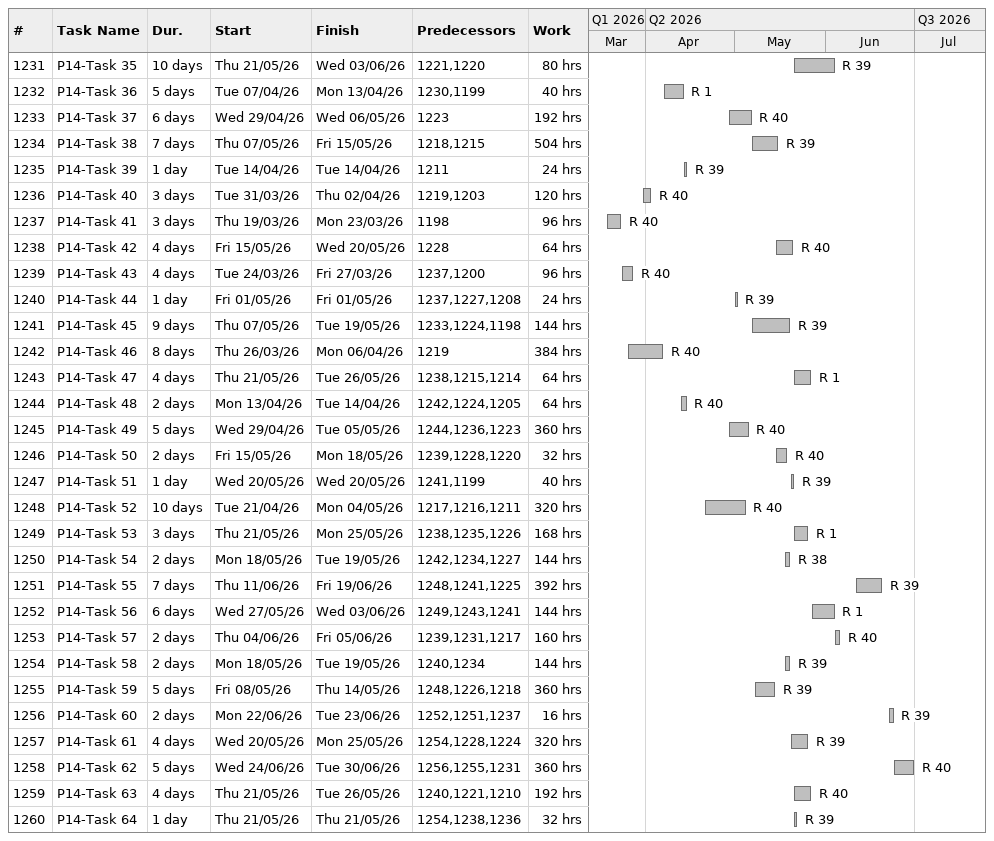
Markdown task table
| ID | Task | Duration | Start | Finish | Predecessors | Resources | Work (h) |
|---|---|---|---|---|---|---|---|
| 1231 | P14-Task 35 | 10d | 2026-05-21 | 2026-06-03 | 1221, 1220 | R 39 | 80 |
| 1232 | P14-Task 36 | 5d | 2026-04-07 | 2026-04-13 | 1230, 1199 | R 1 | 40 |
| 1233 | P14-Task 37 | 6d | 2026-04-29 | 2026-05-06 | 1223 | R 40 | 192 |
| 1234 | P14-Task 38 | 7d | 2026-05-07 | 2026-05-15 | 1218, 1215 | R 39 | 504 |
| 1235 | P14-Task 39 | 1d | 2026-04-14 | 2026-04-14 | 1211 | R 39 | 24 |
| 1236 | P14-Task 40 | 3d | 2026-03-31 | 2026-04-02 | 1219, 1203 | R 40 | 120 |
| 1237 | P14-Task 41 | 3d | 2026-03-19 | 2026-03-23 | 1198 | R 40 | 96 |
| 1238 | P14-Task 42 | 4d | 2026-05-15 | 2026-05-20 | 1228 | R 40 | 64 |
| 1239 | P14-Task 43 | 4d | 2026-03-24 | 2026-03-27 | 1237, 1200 | R 40 | 96 |
| 1240 | P14-Task 44 | 1d | 2026-05-01 | 2026-05-01 | 1237, 1227, 1208 | R 39 | 24 |
| 1241 | P14-Task 45 | 9d | 2026-05-07 | 2026-05-19 | 1233, 1224, 1198 | R 39 | 144 |
| 1242 | P14-Task 46 | 8d | 2026-03-26 | 2026-04-06 | 1219 | R 40 | 384 |
| 1243 | P14-Task 47 | 4d | 2026-05-21 | 2026-05-26 | 1238, 1215, 1214 | R 1 | 64 |
| 1244 | P14-Task 48 | 2d | 2026-04-13 | 2026-04-14 | 1242, 1224, 1205 | R 40 | 64 |
| 1245 | P14-Task 49 | 5d | 2026-04-29 | 2026-05-05 | 1244, 1236, 1223 | R 40 | 360 |
| 1246 | P14-Task 50 | 2d | 2026-05-15 | 2026-05-18 | 1239, 1228, 1220 | R 40 | 32 |
| 1247 | P14-Task 51 | 1d | 2026-05-20 | 2026-05-20 | 1241, 1199 | R 39 | 40 |
| 1248 | P14-Task 52 | 10d | 2026-04-21 | 2026-05-04 | 1217, 1216, 1211 | R 40 | 320 |
| 1249 | P14-Task 53 | 3d | 2026-05-21 | 2026-05-25 | 1238, 1235, 1226 | R 1 | 168 |
| 1250 | P14-Task 54 | 2d | 2026-05-18 | 2026-05-19 | 1242, 1234, 1227 | R 38 | 144 |
| 1251 | P14-Task 55 | 7d | 2026-06-11 | 2026-06-19 | 1248, 1241, 1225 | R 39 | 392 |
| 1252 | P14-Task 56 | 6d | 2026-05-27 | 2026-06-03 | 1249, 1243, 1241 | R 1 | 144 |
| 1253 | P14-Task 57 | 2d | 2026-06-04 | 2026-06-05 | 1239, 1231, 1217 | R 40 | 160 |
| 1254 | P14-Task 58 | 2d | 2026-05-18 | 2026-05-19 | 1240, 1234 | R 39 | 144 |
| 1255 | P14-Task 59 | 5d | 2026-05-08 | 2026-05-14 | 1248, 1226, 1218 | R 39 | 360 |
| 1256 | P14-Task 60 | 2d | 2026-06-22 | 2026-06-23 | 1252, 1251, 1237 | R 39 | 16 |
| 1257 | P14-Task 61 | 4d | 2026-05-20 | 2026-05-25 | 1254, 1228, 1224 | R 39 | 320 |
| 1258 | P14-Task 62 | 5d | 2026-06-24 | 2026-06-30 | 1256, 1255, 1231 | R 40 | 360 |
| 1259 | P14-Task 63 | 4d | 2026-05-21 | 2026-05-26 | 1240, 1221, 1210 | R 40 | 192 |
| 1260 | P14-Task 64 | 1d | 2026-05-21 | 2026-05-21 | 1254, 1238, 1236 | R 39 | 32 |
